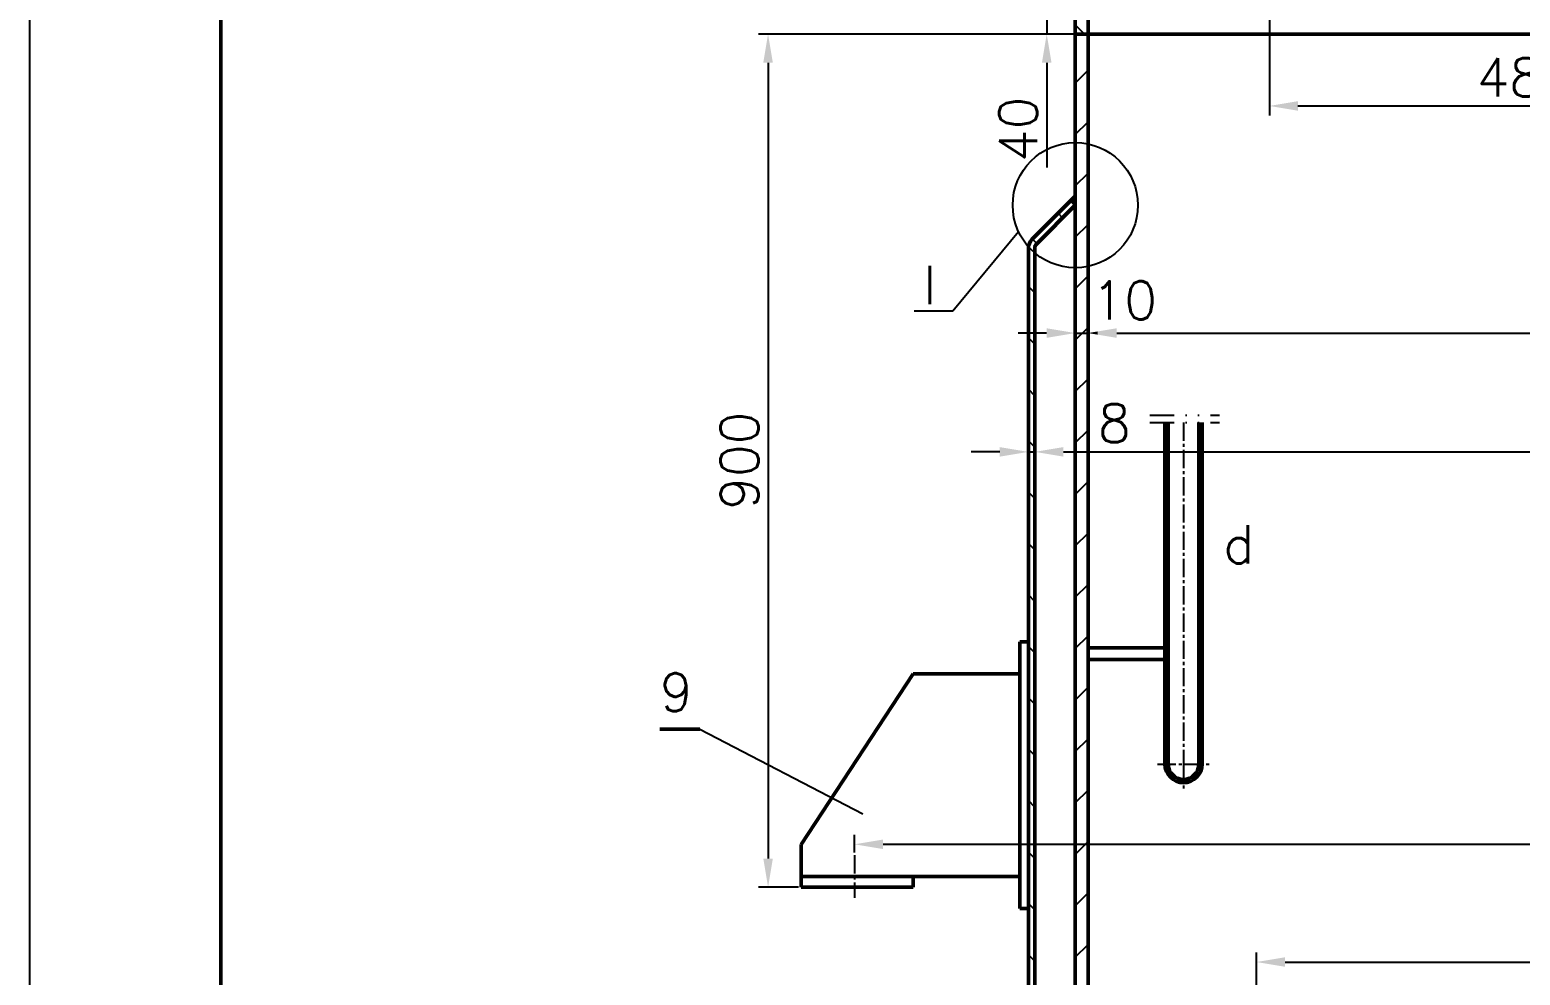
# Model space of a CAD drawing. Extents: x -857 to 5410, y -6702 to 2512.
# Drawn here: x -857 to 705, y -1612 to -621 of the extents above; entities that cross this region are included whole.
import ezdxf

# ---------------------------------------------------------------- set-up
doc = ezdxf.new("R2010")
doc.units = 0
doc.linetypes.add('CENTER2', pattern=[28.575000000000003, 19.05, -3.175, 3.175, -3.175])
doc.linetypes.add('DIVIDEX2', pattern=[63.5, 25.4, -12.7, 0, -12.7, 0, -12.7])
doc.layers.get('0').update_dxf_attribs({"linetype": 'CONTINUOUS'})
doc.layers.get('DEFPOINTS').update_dxf_attribs({"linetype": 'CONTINUOUS'})
doc.styles.get("Standard").update_dxf_attribs({"font": 'txt.shx', "height": 40})
doc.dimstyles.get("Standard").update_dxf_attribs({"dimtxt": 0.18, "dimasz": 0.18, "dimexe": 0.18, "dimexo": 0.0625, "dimgap": 0.09, "dimtad": 0, "dimtih": 1, "dimtoh": 1, "dimdec": 4, "dimzin": 0, "dimdsep": 46, "dimtxsty": 'Standard', "dimcen": 0.09, "dimadec": 0, "dimazin": 0, "dimtfac": 1, "dimtdec": 4, "dimtofl": 0, "dimtmove": 0, "dimatfit": 3, "dimfxl": 0, "dimtolj": 1, "dimtzin": 0, "dimarcsym": 0})
pattern_1 = [(135, (0, 0), (-26.94076836320746, -26.94076836320745), [])]

# ---------------------------------------------------------------- blocks, each defined once
blk = doc.blocks.new('*D6')
at = {"color": 0, "lineweight": -2}
for p, q in [((208.9960430364413, -551.0138867581695), (208.9960430364413, -521.0138867581695)), ((208.9960430364413, -581.0138867581695), (208.9960430364413, -625.7155672421877)), ((208.9960430364413, -655.7155672421877), (208.9960430364412, -765.7155672421877))]:
    blk.add_line(p, q, dxfattribs=at)
at = {"lineweight": -2}
for p, q in [((235.9101988190803, -581.0138867581695), (198.9960430364413, -581.0138867581695)), ((238.1452828432812, -625.7155672421877), (198.9960430364413, -625.7155672421877))]:
    blk.add_line(p, q, dxfattribs=at)
at = {"color": 0}
for points in [[(203.9960430364413, -551.0138867581695), (213.9960430364413, -551.0138867581695), (208.9960430364413, -581.0138867581695)], [(203.9960430364413, -655.7155672421877), (213.9960430364413, -655.7155672421877), (208.9960430364413, -625.7155672421877)]]:
    blk.add_solid(points, dxfattribs=at)
at = {"layer": 'DEFPOINTS', "color": 0}
for p in [(238.9101988190803, -581.0138867581695), (208.9960430364413, -625.7155672421877), (241.1452828432812, -625.7155672421877)]:
    blk.add_point(p, dxfattribs=at)
at = {"color": 0, "insert": (178.9960430364413, -725.7155672421877), "char_height": 40, "attachment_point": 5, "rotation": 90}
blk.add_mtext('\\A1;40', dxfattribs=at)
blk = doc.blocks.new('*D18')
at = {"lineweight": -2}
for p, q in [((235.1452828432812, -625.7155672421877), (-93.0112320915213, -625.7155672421877)), ((-51.29809829073565, -1519.749176922548), (-93.01123209152149, -1519.749176922548))]:
    blk.add_line(p, q, dxfattribs=at)
at = {"color": 0, "lineweight": -2}
blk.add_line((-83.0112320915213, -655.7155672421877), (-83.01123209152148, -1489.749176922548), dxfattribs=at)
at = {"color": 0}
for points in [[(-88.0112320915213, -655.7155672421877), (-78.0112320915213, -655.7155672421877), (-83.0112320915213, -625.7155672421877)], [(-88.01123209152148, -1489.749176922548), (-78.01123209152148, -1489.749176922548), (-83.01123209152149, -1519.749176922548)]]:
    blk.add_solid(points, dxfattribs=at)
at = {"layer": 'DEFPOINTS', "color": 0}
for p in [(238.1452828432812, -625.7155672421877), (-83.01123209152149, -1519.749176922548), (-48.29809829073565, -1519.749176922548)]:
    blk.add_point(p, dxfattribs=at)
at = {"color": 0, "insert": (-113.0112320915212, -1072.732372082368), "char_height": 40, "attachment_point": 5, "rotation": 90}
blk.add_mtext('\\A1;900', dxfattribs=at)
blk = doc.blocks.new('*D25')
at = {"lineweight": -2}
for p, q in [((442.2637456127327, -553.1322844094502), (442.2637456127327, -711.0536079806006)), ((979.4730108295787, -553.1322844094503), (979.4730108295787, -711.0536079806006))]:
    blk.add_line(p, q, dxfattribs=at)
at = {"color": 0, "lineweight": -2}
blk.add_line((472.2637456127327, -701.0536079806006), (949.4730108295787, -701.0536079806006), dxfattribs=at)
at = {"color": 0}
for points in [[(472.2637456127327, -696.0536079806006), (472.2637456127327, -706.0536079806006), (442.2637456127327, -701.0536079806006)], [(949.4730108295787, -696.0536079806006), (949.4730108295787, -706.0536079806006), (979.4730108295787, -701.0536079806006)]]:
    blk.add_solid(points, dxfattribs=at)
at = {"layer": 'DEFPOINTS', "color": 0}
for p in [(442.2637456127327, -550.1322844094502), (979.4730108295787, -550.1322844094503), (979.4730108295787, -701.0536079806006)]:
    blk.add_point(p, dxfattribs=at)
at = {"color": 0, "insert": (710.8683782211557, -671.0536079806006), "char_height": 40, "attachment_point": 5}
blk.add_mtext('\\A1;480', dxfattribs=at)
blk = doc.blocks.new('*D29')
at = {"lineweight": -2}
for p, q in [((238.9101988190803, -936.0436894869235), (238.9101988190803, -929.0436894869235)), ((252.3207029642857, -938.5436894869235), (252.3207029642857, -929.0436894869235))]:
    blk.add_line(p, q, dxfattribs=at)
at = {"color": 0, "lineweight": -2}
for p, q in [((208.9101988190803, -939.0436894869235), (178.9101988190803, -939.0436894869235)), ((238.9101988190803, -939.0436894869235), (252.3207029642857, -939.0436894869235)), ((282.3207029642857, -939.0436894869235), (312.3207029642857, -939.0436894869235))]:
    blk.add_line(p, q, dxfattribs=at)
at = {"color": 0}
for points in [[(208.9101988190803, -934.0436894869235), (208.9101988190803, -944.0436894869235), (238.9101988190803, -939.0436894869235)], [(282.3207029642857, -934.0436894869235), (282.3207029642857, -944.0436894869235), (252.3207029642857, -939.0436894869235)]]:
    blk.add_solid(points, dxfattribs=at)
at = {"layer": 'DEFPOINTS', "color": 0}
for p in [(238.9101988190803, -939.0436894869235), (252.3207029642857, -939.0436894869235), (252.3207029642857, -941.5436894869235)]:
    blk.add_point(p, dxfattribs=at)
at = {"color": 0, "insert": (290.3487807329584, -904.767924296535), "char_height": 40, "attachment_point": 5}
blk.add_mtext('\\A1;10', dxfattribs=at)
blk = doc.blocks.new('*D42')
at = {"lineweight": -2}
for p, q in [((252.3207029642857, -939.0436894869235), (252.3207029642857, -929.0436894869235)), ((1705.125318694872, -939.0436894869235), (1705.125318694872, -929.0436894869235))]:
    blk.add_line(p, q, dxfattribs=at)
at = {"color": 0, "lineweight": -2}
blk.add_line((282.3207029642857, -939.0436894869235), (1675.125318694872, -939.0436894869235), dxfattribs=at)
at = {"color": 0}
for points in [[(282.3207029642857, -934.0436894869235), (282.3207029642857, -944.0436894869235), (252.3207029642857, -939.0436894869235)], [(1675.125318694872, -934.0436894869235), (1675.125318694872, -944.0436894869235), (1705.125318694872, -939.0436894869235)]]:
    blk.add_solid(points, dxfattribs=at)
at = {"layer": 'DEFPOINTS', "color": 0}
for p in [(252.3207029642857, -942.0436894869235), (1705.125318694872, -939.0436894869235), (1705.125318694872, -942.0436894869235)]:
    blk.add_point(p, dxfattribs=at)
at = {"color": 0, "insert": (1109.709121932538, -908.4935833786185), "char_height": 40, "attachment_point": 5}
blk.add_mtext('\\A1;%%c1300', dxfattribs=at)
blk = doc.blocks.new('*D43')
at = {"lineweight": -2}
for p, q in [((196.4436023592632, -1015.030507499315), (196.4436023592632, -1073.552981593883)), ((1761.002419299894, -1015.030507499315), (1761.002419299894, -1073.552981593883))]:
    blk.add_line(p, q, dxfattribs=at)
at = {"color": 0, "lineweight": -2}
blk.add_line((226.4436023592632, -1063.552981593883), (1731.002419299894, -1063.552981593883), dxfattribs=at)
at = {"color": 0}
for points in [[(226.4436023592632, -1058.552981593883), (226.4436023592632, -1068.552981593883), (196.4436023592632, -1063.552981593883)], [(1731.002419299894, -1058.552981593883), (1731.002419299894, -1068.552981593883), (1761.002419299894, -1063.552981593883)]]:
    blk.add_solid(points, dxfattribs=at)
at = {"layer": 'DEFPOINTS', "color": 0}
for p in [(196.4436023592632, -1012.030507499315), (1761.002419299894, -1012.030507499315), (1761.002419299894, -1063.552981593883)]:
    blk.add_point(p, dxfattribs=at)
at = {"color": 0, "insert": (1109.709121932538, -1031.417742355901), "char_height": 40, "attachment_point": 5}
blk.add_mtext('\\A1;%%c1400', dxfattribs=at)
blk = doc.blocks.new('*D44')
at = {"lineweight": -2}
for p, q in [((189.7383502866604, -1060.552981593883), (189.7383502866604, -1053.552981593883)), ((196.4436023592632, -1060.552981593883), (196.4436023592632, -1053.552981593883))]:
    blk.add_line(p, q, dxfattribs=at)
at = {"color": 0, "lineweight": -2}
for p, q in [((159.7383502866604, -1063.552981593883), (129.7383502866604, -1063.552981593883)), ((189.7383502866604, -1063.552981593883), (196.4436023592632, -1063.552981593883)), ((226.4436023592632, -1063.552981593883), (303.1102690259299, -1063.552981593883))]:
    blk.add_line(p, q, dxfattribs=at)
at = {"color": 0}
for points in [[(159.7383502866604, -1058.552981593883), (159.7383502866604, -1068.552981593883), (189.7383502866604, -1063.552981593883)], [(226.4436023592632, -1058.552981593883), (226.4436023592632, -1068.552981593883), (196.4436023592632, -1063.552981593883)]]:
    blk.add_solid(points, dxfattribs=at)
at = {"layer": 'DEFPOINTS', "color": 0}
for p in [(189.7383502866604, -1063.552981593883), (196.4436023592632, -1063.552981593883), (196.4436023592632, -1063.552981593883)]:
    blk.add_point(p, dxfattribs=at)
at = {"color": 0, "insert": (279.7769356925965, -1033.552981593883), "char_height": 40, "attachment_point": 5}
blk.add_mtext('\\A1;8', dxfattribs=at)
blk = doc.blocks.new('*D45')
at = {"lineweight": -2}
for p, q in [((7.579002314286868, -1483.222916559534), (7.579002314286869, -1464.80402244873)), ((1949.867019344871, -1483.222916559534), (1949.867019344871, -1464.80402244873))]:
    blk.add_line(p, q, dxfattribs=at)
at = {"color": 0, "lineweight": -2}
blk.add_line((37.57900231428687, -1474.80402244873), (1919.867019344871, -1474.80402244873), dxfattribs=at)
at = {"color": 0}
for points in [[(37.57900231428687, -1469.80402244873), (37.57900231428687, -1479.80402244873), (7.579002314286869, -1474.80402244873)], [(1919.867019344871, -1469.80402244873), (1919.867019344871, -1479.80402244873), (1949.867019344871, -1474.80402244873)]]:
    blk.add_solid(points, dxfattribs=at)
at = {"layer": 'DEFPOINTS', "color": 0}
for p in [(1949.867019344871, -1474.80402244873), (7.579002314286868, -1486.222916559534), (1949.867019344871, -1486.222916559534)]:
    blk.add_point(p, dxfattribs=at)
at = {"color": 0, "insert": (1115.156571912994, -1444.397421623697), "char_height": 40, "attachment_point": 5}
blk.add_mtext('\\A1;%%c1866', dxfattribs=at)
blk = doc.blocks.new('*D46')
at = {"lineweight": -2}
for p, q in [((428.7230108295789, -1656.958710056624), (428.7230108295789, -1588.14618635349)), ((1528.723010829579, -1701.668529518628), (1528.723010829579, -1588.14618635349))]:
    blk.add_line(p, q, dxfattribs=at)
at = {"color": 0, "lineweight": -2}
blk.add_line((458.7230108295789, -1598.14618635349), (1498.723010829579, -1598.14618635349), dxfattribs=at)
at = {"color": 0}
for points in [[(458.7230108295789, -1593.14618635349), (458.7230108295789, -1603.14618635349), (428.7230108295789, -1598.14618635349)], [(1498.723010829579, -1593.14618635349), (1498.723010829579, -1603.14618635349), (1528.723010829579, -1598.14618635349)]]:
    blk.add_solid(points, dxfattribs=at)
at = {"layer": 'DEFPOINTS', "color": 0}
for p in [(1528.723010829579, -1598.14618635349), (428.7230108295789, -1659.958710056624), (1528.723010829579, -1704.668529518628)]:
    blk.add_point(p, dxfattribs=at)
at = {"color": 0, "insert": (1103.649361977506, -1565.828256851655), "char_height": 40, "attachment_point": 5}
blk.add_mtext('\\A1;%%c1100', dxfattribs=at)

msp = doc.modelspace()

# ---------------------------------------------------------------- hatches: boundary and pattern name
h = msp.add_hatch()
h.set_pattern_fill('ANSI31', color=256, scale=12, angle=90, style=0)
h.set_pattern_definition(pattern_1)
edge = h.paths.add_edge_path()
edge.add_ellipse((978.7230108295789, -581.0138867581695), major_axis=(726.4023078652932, -8.895568816430769e-14), ratio=0.5, start_angle=95.22999048088991, end_angle=115.85623195694711, ccw=False)
edge.add_line((912.5086466126274, -219.3248038280343), (912.5086466126274, -205.900608006795))
edge.add_spline(control_points=[(912.5086466126274, -205.900608006795), (897.2051921649416, -206.5945339424075), (881.944435743711, -207.5289118162466), (836.7941875876933, -211.017436504373), (807.1139967437346, -214.2630526153923), (772.487515750864, -219.191922462749), (767.0544902025467, -219.9994551069867), (761.6404749790671, -220.8384212933176)], knot_values=[1.661237211812443, 1.661237211812443, 1.661237211812443, 1.661237211812443, 1.724113221557085, 1.724113221557085, 1.848146793718003, 1.848146793718003, 1.87131876672566, 1.87131876672566, 1.87131876672566, 1.87131876672566], degree=3, periodic=0)
edge.add_spline(control_points=[(761.6404749790671, -220.8384212933176), (738.074668429067, -224.4902238895353), (714.8690382428015, -228.7375775343083), (683.2770441295254, -235.4418033272723), (674.4873052340677, -237.4099329096737), (665.7763883658978, -239.4641608830331)], knot_values=[1.87131876672566, 1.87131876672566, 1.87131876672566, 1.87131876672566, 1.972180365878921, 1.972180365878921, 2.011504196653269, 2.011504196653269, 2.011504196653269, 2.011504196653269], degree=3, periodic=0)
edge.add_line((665.7763883658977, -239.4641608830332), (661.9284373560912, -254.1723689357792))
edge = h.paths.add_edge_path()
edge.add_spline(control_points=[(1718.535818694872, -581.0138867581695), (1718.535818694872, -570.7991911353351), (1717.732108696603, -560.5847155008967), (1714.531106871211, -540.2562986911796), (1712.134078307072, -530.142662871916), (1705.784272173002, -510.104973481132), (1701.831818667465, -500.180957651193), (1689.701280253257, -474.9274069299011), (1680.401596887077, -459.7941380595523), (1658.284587078793, -430.3918637409649), (1645.467356560039, -416.1213788588898), (1616.555017859462, -388.6079162279875), (1600.459443498232, -375.3643726851371), (1565.24741710581, -350.0562186966408), (1546.130660930725, -337.9915950267218), (1521.870294147403, -324.4872801290675), (1518.046767350409, -322.4073555836558), (1514.177789092309, -320.3504050333075)], knot_values=[0, 0, 0, 0, 0.07857011854202303, 0.07857011854202303, 0.1571402370840461, 0.1571402370840461, 0.2357103556260691, 0.2357103556260691, 0.359743927786987, 0.359743927786987, 0.483777499947905, 0.483777499947905, 0.607811072108823, 0.607811072108823, 0.731844644269741, 0.731844644269741, 0.7547160512053891, 0.7547160512053891, 0.7547160512053891, 0.7547160512053891], degree=3, periodic=0)
edge.add_line((1514.177789092309, -320.3504050333074), (1504.116916274782, -330.2044187385885))
edge.add_ellipse((978.7230108295789, -581.0138867581695), major_axis=(726.4023078652932, -8.895568816430769e-14), ratio=0.5, start_angle=0, end_angle=43.67386064667852, ccw=False)
edge.add_line((1705.125318694872, -581.0138867581651), (1705.125318694872, -625.7155672421876))
edge.add_line((1705.125318694872, -625.7155672421876), (1718.535822840078, -625.7155672421876))
edge.add_line((1718.535822840078, -625.7155672421876), (1718.535822840078, -581.0139361782034))
edge = h.paths.add_edge_path()
edge.add_spline(control_points=[(1446.506270003155, -288.617991280199), (1427.614916792969, -280.8143508975522), (1407.96952467365, -273.4908729518689), (1362.380092102898, -258.1993227833298), (1336.072586617477, -250.5133430421083), (1281.800724414401, -236.8365452097828), (1253.836571432049, -230.8458278382176), (1196.669820941604, -220.6441358780291), (1167.467449427341, -216.4332302832141), (1108.262529653103, -209.8513372338556), (1078.26021939882, -207.4803916296754), (1047.593533381898, -206.0231902123077), (1047.103633196783, -206.0001605206535), (1046.613688064682, -205.9773777572633)], knot_values=[0.8802942927526806, 0.8802942927526806, 0.8802942927526806, 0.8802942927526806, 0.9799117885915771, 0.9799117885915771, 1.103945360752495, 1.103945360752495, 1.227978932913413, 1.227978932913413, 1.352012505074331, 1.352012505074331, 1.476046077235249, 1.476046077235249, 1.4780594885333, 1.4780594885333, 1.4780594885333, 1.4780594885333], degree=3, periodic=0)
edge.add_line((1046.613688064682, -205.9773777572633), (1046.613688064682, -219.4025039116863))
edge.add_ellipse((978.7230108295789, -581.0138867581695), major_axis=(726.4023078652932, -8.895568816430769e-14), ratio=0.5, start_angle=48.59837639736543, end_angle=84.63722152485713, ccw=False)
edge.add_line((1459.116916274782, -308.5794870932552), (1446.506270003154, -288.6179912801984))
edge = h.paths.add_edge_path()
edge.add_ellipse((978.7230108295789, -581.0138867581695), major_axis=(726.4023078652932, -8.895568816430769e-14), ratio=0.5, start_angle=164.5460261706254, end_angle=180, ccw=False)
edge.add_line((278.5839112988007, -484.2337826816403), (264.8940799443543, -481.348271408888))
edge.add_spline(control_points=[(264.8940799443544, -481.348271408888), (259.3706584430416, -491.730640688963), (254.6960448083319, -502.271665268811), (245.6586046453967, -527.6862008130397), (242.1034854413931, -542.6676751499249), (239.3750318636018, -565.4807497211045), (238.9101988190803, -573.2470752045442), (238.9101988190803, -581.0138867581691)], knot_values=[2.881604051148097, 2.881604051148097, 2.881604051148097, 2.881604051148097, 2.965611890615488, 2.965611890615488, 3.081852547774397, 3.081852547774397, 3.141592653589793, 3.141592653589793, 3.141592653589793, 3.141592653589793], degree=3, periodic=0)
edge.add_line((238.9101988190803, -581.0138867581692), (238.9101988190803, -625.7155672421877))
edge.add_line((238.9101988190803, -625.7155672421877), (252.3207029642857, -625.7155672421877))
edge.add_line((252.3207029642857, -625.7155672421877), (252.3207029642857, -581.0138867581693))
h = msp.add_hatch()
h.set_pattern_fill('ANSI31', color=256, scale=12, style=0)
h.set_pattern_definition([(45, (0, 0), (-26.94076836320745, 26.94076836320746), [])])
h.paths.add_polyline_path([(252.3207029642856, -625.7155672421877), (238.9101988190803, -625.7155672421877), (238.9101988190803, -739.469454904159, -0.05151930338024675), (252.3207029642857, -740.8549319539305)])
h.paths.add_polyline_path([(252.3207029642857, -740.8549319539305, 0.05151930338024665), (238.9101988190803, -739.469454904159), (238.9101988190803, -870.6597680991642, 0.05151930338024675), (252.3207029642857, -869.2742910493927)])
h.paths.add_polyline_path([(252.3207029642857, -869.2742910493927, -0.05151930338024665), (238.9101988190803, -870.6597680991642), (238.9101988190803, -1664.540454189968), (252.3207029642857, -1656.888973745048)])
h.paths.add_polyline_path([(252.3207029642857, -1656.888973745048), (238.9101988190803, -1664.540454189967), (238.9101988190803, -2302.028585392865), (252.3207029642857, -2302.028585392865)])
h.paths.add_polyline_path([(1718.535822840078, -625.7155672421876), (1705.125318694872, -625.7155672421876), (1705.125318694872, -2302.028585392864), (1718.535822840078, -2302.028585392864)])
h = msp.add_hatch(color=256)
h.paths.add_polyline_path([(234.168869608978, -800.3232822915594), (238.9101988190803, -805.0646115016615), (238.9101988190803, -795.5819530814571)])
h.paths.add_polyline_path([(233.762357374773, -800.7297945257643), (238.9101988190803, -795.5819530814571), (238.9101988190803, -793.5000606916365)])
h.paths.add_polyline_path([(234.168869608978, -800.3232822915593), (233.7623573747731, -800.7297945257642), (238.5036865848753, -805.4711237358665), (238.9101988190803, -805.0646115016616)])
h.paths.add_polyline_path([(238.9101988190803, -805.8776359700714), (238.9101988190803, -805.0646115016615), (238.5036865848753, -805.4711237358664)])
h = msp.add_hatch()
h.set_pattern_fill('ANSI31', color=256, scale=12, angle=90, style=0)
h.set_pattern_definition(pattern_1)
h.paths.add_polyline_path([(238.5036865848755, -805.4711237358665), (233.7623573747731, -800.7297945257642), (193.8388553500489, -840.6532965504878, 0.1633238266210908), (189.8711012673974, -848.6294078442065, 0.03508207393981039), (196.4436023592632, -855.0577385709892), (196.4436023592632, -850.0164893357173, -0.198912367379658), (198.2009616721439, -845.773848648598)])
h = msp.add_hatch()
h.set_pattern_fill('ANSI31', color=256, scale=6, angle=90, style=0)
h.set_pattern_definition([(135, (0, 0), (-13.47038418160373, -13.47038418160373), [])])
h.paths.add_polyline_path([(336.3207029642858, -1032.899195319653), (332.8207029642858, -1032.899195319653), (332.8207029642858, -1390.767813842536), (336.3207029642858, -1390.767813842536)])
h.paths.add_polyline_path([(371.8207029642858, -1032.899195319653), (368.3207029642858, -1032.899195319653), (368.3207029642857, -1390.767813842536), (371.8207029642858, -1390.767813842536)])
h.paths.add_polyline_path([(352.2235898413965, -1406.767519122364, -0.4124369308105832), (336.3207029642858, -1390.767813842536), (332.8207029642858, -1390.767813842536, 0.4127556523196109), (352.2235898413965, -1410.267572021584)])
h.paths.add_polyline_path([(371.8207029642858, -1390.767813842536), (368.3207029642858, -1390.767813842536, -0.4159924286688132), (352.2235898413965, -1406.767519122364), (352.2235898413965, -1410.267572021584, 0.415672976934255)])

# ---------------------------------------------------------------- linework, layer by layer
for p, q in [((-856.6171636931621, -6701.699772653518), (-856.617163693162, 2511.97862672247)), ((233.762357374773, -800.7297945257641), (238.9101988190803, -793.5000606916365)), ((238.9101988190803, -805.8776359700714), (233.762357374773, -800.7297945257641)), ((238.9101988190803, -805.0646115016616), (234.1688696089779, -800.3232822915592)), ((110.5426224227413, -915.8601031156068), (179.4239871449038, -832.7072450539472)), ((196.4436023592632, -896.9035798026571), (189.7383502866604, -890.1983277300544)), ((70.07603302496136, -915.8601031156068), (110.5426224227413, -915.8601031156068)), ((196.4436023592632, -950.785116529072), (189.7383502866605, -944.0798644564694)), ((252.3207029642857, -939.9128200868474), (252.3207029642857, -941.5436894869235)), ((196.4436023592633, -1004.666653255487), (189.7383502866605, -997.9614011828843)), ((196.4436023592631, -1058.548189981902), (189.7383502866606, -1051.842937909299)), ((196.4436023592633, -1112.429726708317), (189.7383502866606, -1105.724474635714)), ((196.4436023592632, -1166.311263434732), (189.7383502866604, -1159.606011362129)), ((196.4436023592633, -1220.192800161147), (189.7383502866604, -1213.487548088544)), ((196.4436023592632, -1274.074336887561), (189.7383502866605, -1267.369084814959)), ((196.4436023592632, -1327.955873613977), (189.7383502866606, -1321.250621541374)), ((-154.3938211179411, -1354.188113534979), (16.11714683743776, -1442.902065221879)), ((196.4436023592633, -1381.837410340391), (189.7383502866605, -1375.132158267789)), ((196.4436023592632, -1435.718947066806), (189.7383502866604, -1429.013694994203)), ((-48.29809829073565, -1475.04749643853), (-48.29809829073565, -1475.04749643853)), ((196.4436023592633, -1489.600483793221), (189.7383502866605, -1482.895231720619)), ((196.4436023592632, -1543.482020519636), (189.7383502866606, -1536.776768447034)), ((196.4436023592633, -1597.363557246051), (189.7383502866604, -1590.658305173448))]:
    msp.add_line(p, q)
at = {"lineweight": 50}
for p, q in [((-656.617163693162, 2391.978626722472), (-656.6171636931604, -6561.73418432008)), ((238.9101988190803, -581.01388675817), (238.9101988190803, -2346.730265876882)), ((252.3207029642857, -581.01388675817), (252.3207029642857, -2346.730265876882)), ((238.9101988190803, -625.7155672421877), (946.9730108295788, -625.7155672421876)), ((238.9101988190803, -795.581953081457), (193.8388553500489, -840.6532965504878)), ((238.9101988190803, -805.0646115016616), (198.2009616721439, -845.773848648598)), ((189.7383502866604, -850.5527914870995), (189.7383502866604, -895.6019631644467)), ((196.4436023592632, -850.0164893357173), (196.4436023592632, -2390.72820654264)), ((189.7383502866604, -895.6019631644467), (189.7383502866604, -959.3018578541732)), ((189.7383502866604, -959.3018578541732), (189.7383502866604, -2374.668816179394)), ((332.8207029642858, -1032.899195319653), (332.8207029642858, -1390.767813842536)), ((336.3207029642858, -1032.899195319653), (336.3207029642858, -1390.767813842536)), ((368.3207029642858, -1032.899195319653), (368.3207029642858, -1390.767813842536)), ((371.8207029642858, -1032.899195319653), (371.8207029642858, -1390.767813842536)), ((180.798014189857, -1262.714514139445), (180.7980141898569, -1542.100017164557)), ((180.7980141898569, -1262.714514139445), (189.7383502866604, -1262.714514139445)), ((332.8207029642858, -1269.056427672651), (252.3207029642857, -1269.056427672651)), ((332.8207029642858, -1281.227570654599), (252.3207029642857, -1281.227570654599)), ((69.04381297981195, -1296.240774502458), (-48.29809829073565, -1475.04749643853)), ((69.04381297981183, -1296.240774502458), (180.7980141898569, -1296.240774502458)), ((-154.3938211179411, -1354.188113534979), (-196.3938211179411, -1354.188113534979)), ((-48.29809829073565, -1475.04749643853), (-48.29809829073565, -1519.749176922549)), ((-48.29809829073565, -1508.573756801544), (180.7980141898569, -1508.573756801544)), ((69.04381297981172, -1508.573756801544), (69.04381297981172, -1519.749176922549)), ((-48.29809829073565, -1519.749176922549), (69.04381297981172, -1519.749176922549)), ((-48.29809829073565, -1519.749176922549), (69.04381297981172, -1519.749176922549)), ((180.7980141898569, -1542.100017164557), (189.7383502866604, -1542.100017164557))]:
    msp.add_line(p, q, dxfattribs=at)
at = {"linetype": 'DIVIDEX2'}
for p, q in [((316.984414609235, -1025.145223840602), (390.0698506206086, -1025.145223840602)), ((316.984414609235, -1032.899195319653), (390.0698506206086, -1032.899195319653))]:
    msp.add_line(p, q, dxfattribs=at)
at = {"linetype": 'CENTER2'}
for p, q in [((352.3207029642858, -1032.899195319653), (352.3207029642858, -1390.767813842536)), ((325.1751355670422, -1390.767813842536), (379.2720441157508, -1390.767813842536)), ((352.2235898413965, -1390.767813842536), (352.2235898413965, -1416.349966454218)), ((7.579002314286868, -1486.222916559534), (7.579002314286868, -1530.924597043553))]:
    msp.add_line(p, q, dxfattribs=at)
msp.add_circle((238.9101988190803, -805.0646115016616), 65.5951565975026)
at = {"lineweight": 50}
for centre, radius, start, end in [((203.7383502866604, -850.5527914870995), 14, 134.9999999999995, 180), ((202.4436023592632, -850.0164893357173), 6, 135, 180), ((352.3207029642858, -1390.767813842536), 19.5, 180, 0), ((352.3207029642858, -1390.767813842536), 16, 180, 0)]:
    msp.add_arc(centre, radius, start, end, dxfattribs=at)
msp.add_solid([(262.3207029642857, -937.3770228202569), (262.3207029642857, -940.7103561535902), (252.3207029642857, -939.0436894869235)])

# ---------------------------------------------------------------- texts
at = {"char_height": 40, "attachment_point": 1}
for s, insert, width in [('I', (79.7109236916076, -868.6906802095291), 76.1158), ('d', (393.9639998494604, -1140.481579728505), 48.76600000000001), ('9', (-196.3938211179411, -1295.385611386646), 88.9568)]:
    msp.add_mtext(s, dxfattribs=dict(at, insert=insert, width=width))

# ---------------------------------------------------------------- dimensions: what is measured, and where the dimension line sits
for base, p1, p2, text, picture, middle in [((208.9960430364413, -625.7155672421877), (238.9101988190803, -581.0138867581695), (241.1452828432812, -625.7155672421877), '40', '*D6', (178.9960430364413, -725.7155672421877)), ((-83.01123209152149, -1519.749176922548), (238.1452828432812, -625.7155672421877), (-48.29809829073565, -1519.749176922548), '900', '*D18', (-113.0112320915212, -1072.732372082368))]:
    dim = msp.add_linear_dim(base=base, p1=p1, p2=p2, angle=90, text=text, dimstyle='Standard', override={"dimtxt": 40, "dimasz": 30, "dimexe": 10, "dimexo": 3, "dimgap": 10, "dimtad": 1, "dimtih": 0, "dimtoh": 0, "dimdec": 0, "dimzin": 8, "dimlunit": 6, "dimcen": 2.5, "dimclre": 256, "dimtdec": 0, "dimtofl": 1})
    dim.commit()
    dim.dimension.update_dxf_attribs({"geometry": picture, "text_midpoint": middle})
for base, p1, p2, text, picture, middle in [((979.4730108295787, -701.0536079806006), (442.2637456127327, -550.1322844094502), (979.4730108295787, -550.1322844094503), '480', '*D25', (710.8683782211557, -671.0536079806006)), ((196.4436023592632, -1063.552981593883), (189.7383502866604, -1063.552981593883), (196.4436023592632, -1063.552981593883), '8', '*D44', (279.7769356925965, -1033.552981593883))]:
    dim = msp.add_linear_dim(base=base, p1=p1, p2=p2, text=text, dimstyle='Standard', override={"dimtxt": 40, "dimasz": 30, "dimexe": 10, "dimexo": 3, "dimgap": 10, "dimtad": 1, "dimtih": 0, "dimtoh": 0, "dimdec": 0, "dimzin": 8, "dimlunit": 6, "dimcen": 2.5, "dimclre": 256, "dimtdec": 0, "dimtofl": 1})
    dim.commit()
    dim.dimension.update_dxf_attribs({"geometry": picture, "text_midpoint": middle})
for base, p1, p2, text, picture, middle in [((252.3207029642857, -939.0436894869235), (238.9101988190803, -939.0436894869235), (252.3207029642857, -941.5436894869235), '10', '*D29', (290.3487807329584, -904.767924296535)), ((1705.125318694872, -939.0436894869235), (252.3207029642857, -942.0436894869235), (1705.125318694872, -942.0436894869235), '%%c1300', '*D42', (1109.709121932538, -908.4935833786185)), ((1761.002419299894, -1063.552981593883), (196.4436023592632, -1012.030507499315), (1761.002419299894, -1012.030507499315), '%%c1400', '*D43', (1109.709121932538, -1031.417742355901)), ((1949.867019344871, -1474.80402244873), (7.579002314286868, -1486.222916559534), (1949.867019344871, -1486.222916559534), '%%c1866', '*D45', (1115.156571912994, -1444.397421623697)), ((1528.723010829579, -1598.14618635349), (428.7230108295789, -1659.958710056624), (1528.723010829579, -1704.668529518628), '%%c1100', '*D46', (1103.649361977506, -1565.828256851655))]:
    dim = msp.add_linear_dim(base=base, p1=p1, p2=p2, text=text, dimstyle='Standard', override={"dimtxt": 40, "dimasz": 30, "dimexe": 10, "dimexo": 3, "dimgap": 10, "dimtad": 1, "dimtih": 0, "dimtoh": 0, "dimdec": 0, "dimzin": 8, "dimlunit": 6, "dimcen": 2.5, "dimclre": 256, "dimtdec": 0, "dimtofl": 1, "dimtmove": 2})
    dim.commit()
    dim.dimension.update_dxf_attribs({"geometry": picture, "text_midpoint": middle, "dimtype": 160})

doc.saveas('drawing.dxf')
